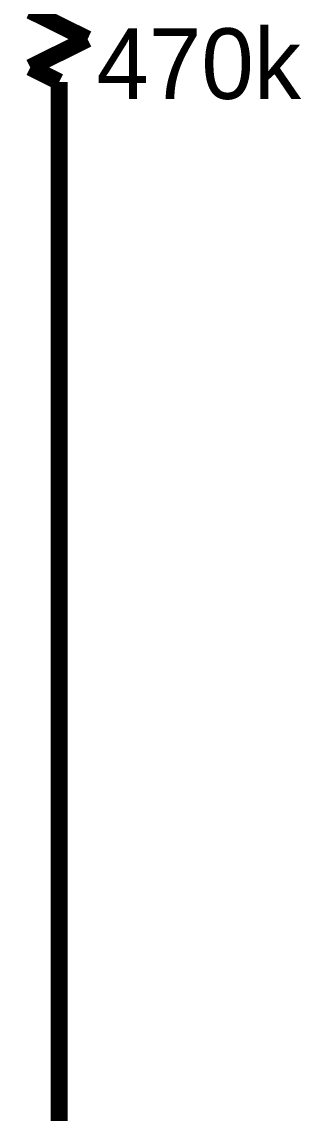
# Model space of a CAD drawing. Header units: inches. Extents: x 0 to 432, y 0 to 280.
# Drawn here: x 248.26 to 253.24, y 170.59 to 190.04 of the extents above; entities that cross this region are included whole.
import ezdxf

# ---------------------------------------------------------------- set-up
doc = ezdxf.new("R2010")
doc.units = ezdxf.units.IN
doc.layers.add('Sheet', color=255, linetype='Continuous')

msp = doc.modelspace()

# ---------------------------------------------------------------- linework, layer by layer
at = {"layer": 'Sheet'}
for points in [[(248.413, 190.235, 0.3, 0.3, 0), (249.435, 189.729, 0.3, 0.3, 0)], [(249.435, 189.729, 0.3, 0.3, 0), (248.413, 189.224, 0.3, 0.3, 0)], [(248.413, 189.224, 0.3, 0.3, 0), (248.93, 188.966, 0.3, 0.3, 0)], [(248.93, 188.966, 0.3, 0.3, 0), (248.93, 187.955, 0.3, 0.3, 0)], [(248.93, 187.955, 0.3, 0.3, 0), (248.93, 185.406, 0.3, 0.3, 0)], [(248.93, 185.406, 0.3, 0.3, 0), (248.93, 167.629, 0.3, 0.3, 0)]]:
    msp.add_lwpolyline(points, format="xyseb", dxfattribs=at)

# ---------------------------------------------------------------- texts
msp.add_text('470k', height=1.2577, dxfattribs=at).set_placement((249.592, 188.662))

doc.saveas('drawing.dxf')
